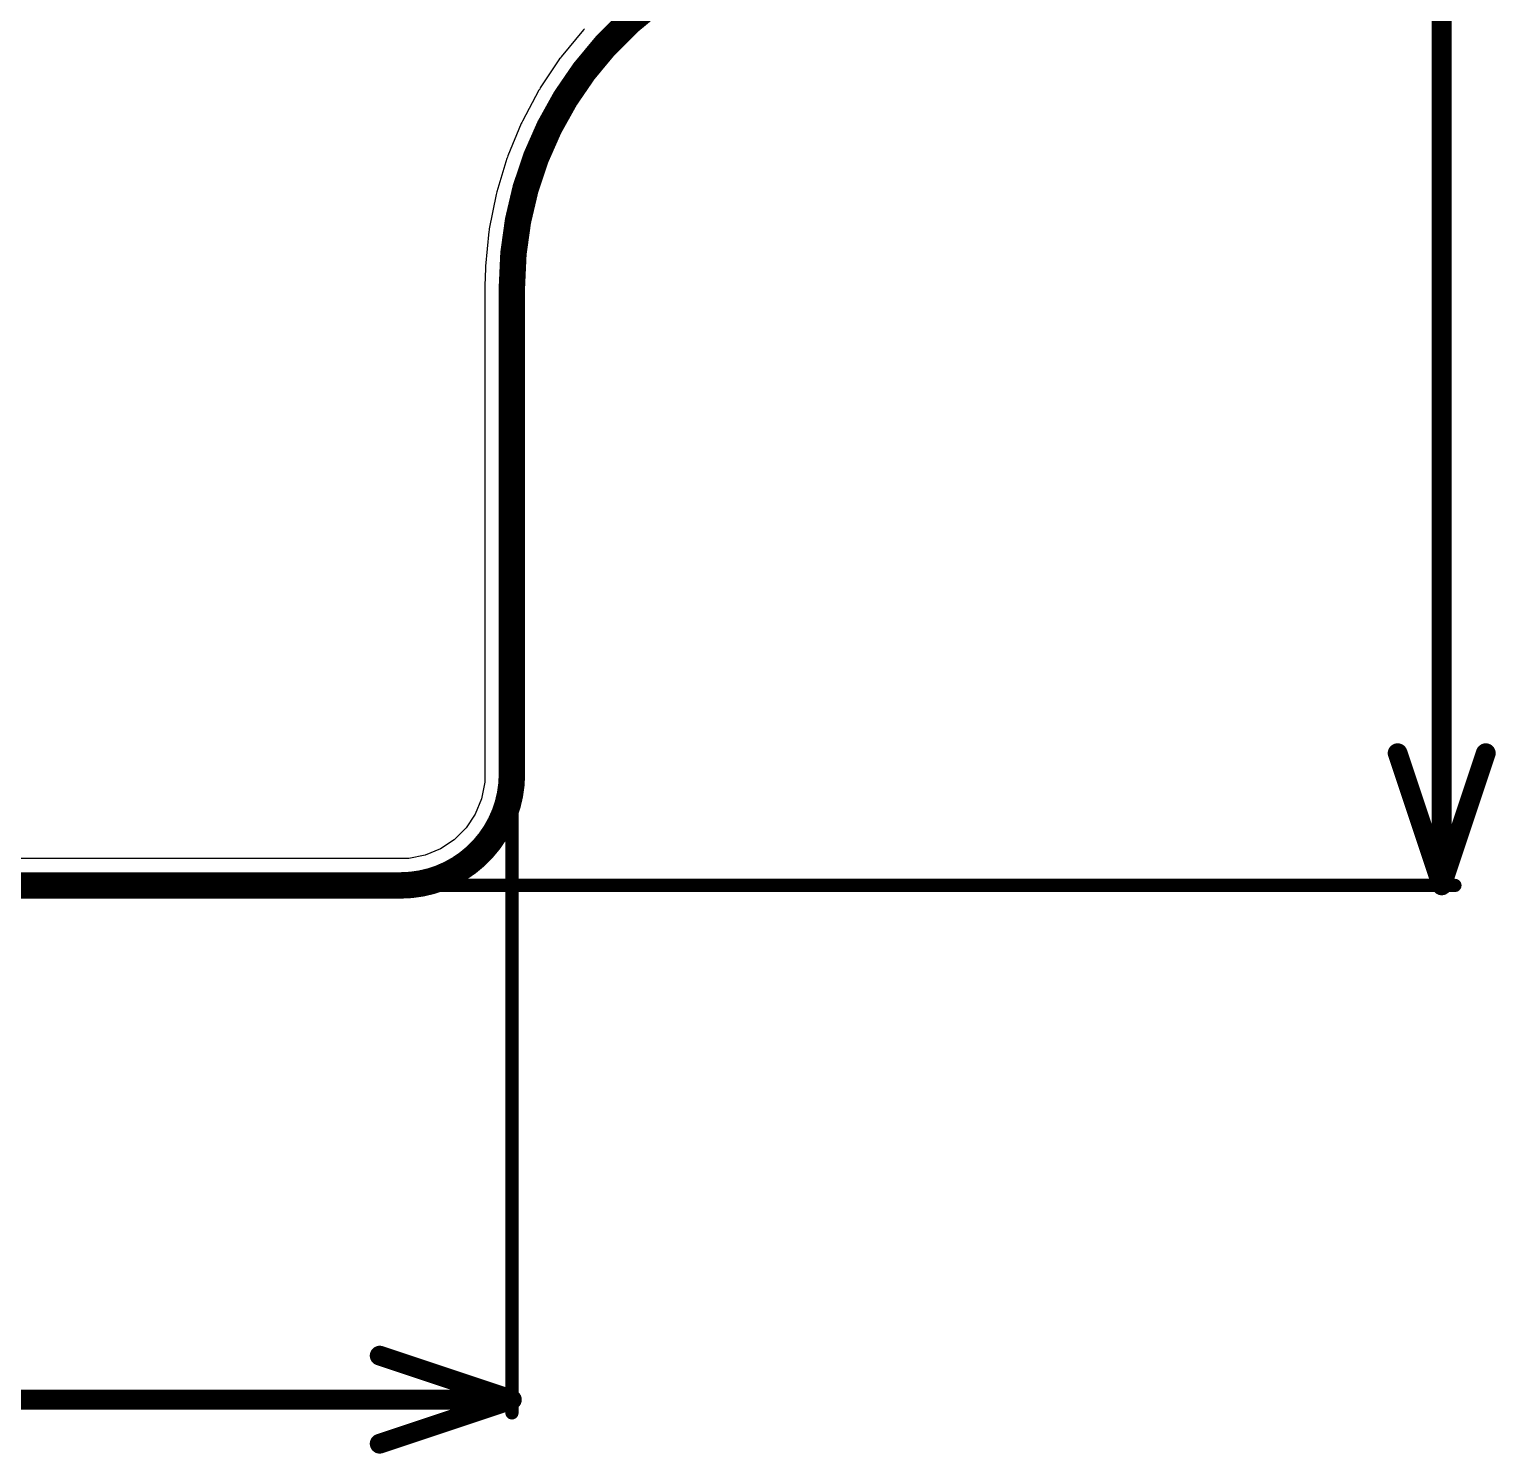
# Model space of a CAD drawing. Header units: millimetres. Extents: x -1.53 to 7.44, y -0.61 to 4.57.
# Drawn here: x 6.305 to 7.415, y -0.402 to 0.676 of the extents above; entities that cross this region are included whole.
import ezdxf

# ---------------------------------------------------------------- set-up
doc = ezdxf.new("R2010")
doc.units = ezdxf.units.MM
doc.header["$MEASUREMENT"] = 0
for name, color, linetype in [('BottomLayer', 5, 'Continuous'), ('Mechanical1', 6, 'Continuous'), ('Mechanical2', 216, 'Continuous'), ('TopLayer', 1, 'Continuous')]:
    doc.layers.add(name, color=color, linetype=linetype)

msp = doc.modelspace()

# ---------------------------------------------------------------- linework, layer by layer
at = {"layer": 'BottomLayer'}
for p, q in [((6.7246, 0.6753), (6.7078, 0.6548)), ((6.7254, 0.676), (6.7246, 0.6753)), ((6.7078, 0.6548), (6.7074, 0.654)), ((6.7066, 0.6532), (6.6919, 0.6312)), ((6.7074, 0.654), (6.7066, 0.6532)), ((6.6909, 0.6295), (6.6784, 0.6061)), ((6.6915, 0.6303), (6.6909, 0.6295)), ((6.6919, 0.6312), (6.6915, 0.6303)), ((6.6775, 0.6043), (6.6674, 0.5798)), ((6.6781, 0.6052), (6.6775, 0.6043)), ((6.6784, 0.6061), (6.6781, 0.6052)), ((6.6667, 0.5779), (6.659, 0.5526)), ((6.6672, 0.5788), (6.6667, 0.5779)), ((6.6674, 0.5798), (6.6672, 0.5788)), ((6.6585, 0.5506), (6.6534, 0.5247)), ((6.6589, 0.5516), (6.6585, 0.5506)), ((6.659, 0.5526), (6.6589, 0.5516)), ((6.6531, 0.5227), (6.6505, 0.4963)), ((6.6534, 0.5236), (6.6531, 0.5227)), ((6.6534, 0.5247), (6.6534, 0.5236)), ((6.6504, 0.4948), (6.6501, 0.4816)), ((6.6506, 0.4955), (6.6504, 0.4948)), ((6.6505, 0.4963), (6.6506, 0.4955)), ((6.6501, 0.4816), (6.6501, 0.4813)), ((6.6501, 0.4813), (6.6501, 0.4811)), ((6.6501, 0.4811), (6.6501, 0.1123)), ((6.6501, 0.1123), (6.6501, 0.106)), ((6.6501, 0.106), (6.6476, 0.0936)), ((6.6476, 0.0936), (6.6428, 0.082)), ((6.6428, 0.082), (6.6358, 0.0715)), ((6.6358, 0.0715), (6.6269, 0.0626)), ((6.6164, 0.0556), (6.6048, 0.0508)), ((6.6269, 0.0626), (6.6164, 0.0556)), ((6.5862, 0.0484), (5.1464, 0.0484)), ((6.5925, 0.0484), (6.5862, 0.0484)), ((6.6048, 0.0508), (6.5925, 0.0484))]:
    msp.add_line(p, q, dxfattribs=at)
at = {"layer": 'Mechanical1'}
for points, const_width in [([(7.374, 0.028), (7.374, 1.7354)], 0.015), ([(7.3407, 0.128), (7.374, 0.028)], 0.015), ([(7.374, 0.028), (7.4073, 0.128)], 0.015), ([(6.6705, -0.371), (6.6705, 0.0923)], 0.01), ([(6.6062, 0.028), (7.384, 0.028)], 0.01), ([(6.5705, -0.3277), (6.6705, -0.361)], 0.015), ([(6.2231, -0.361), (6.6705, -0.361)], 0.015), ([(6.5705, -0.3943), (6.6705, -0.361)], 0.015)]:
    msp.add_lwpolyline(points, dxfattribs=dict(at, const_width=const_width))
for points, const_width in [([(7.3369, 0.128, 1), (7.3444, 0.128, 1)], 0.0075), ([(7.4036, 0.128, 1), (7.4111, 0.128, 1)], 0.0075), ([(6.668, 0.0923, 1), (6.673, 0.0923, 1)], 0.005), ([(7.3703, 0.028, 1), (7.3777, 0.028, 1)], 0.0075), ([(7.3703, 0.028, 1), (7.3777, 0.028, 1)], 0.0075), ([(7.3703, 0.028, 1), (7.3777, 0.028, 1)], 0.0075), ([(6.6037, 0.028, 1), (6.6087, 0.028, 1)], 0.005), ([(7.3815, 0.028, 1), (7.3865, 0.028, 1)], 0.005), ([(6.5667, -0.3277, 1), (6.5742, -0.3277, 1)], 0.0075), ([(6.6667, -0.361, 1), (6.6742, -0.361, 1)], 0.0075), ([(6.6667, -0.361, 1), (6.6742, -0.361, 1)], 0.0075), ([(6.6667, -0.361, 1), (6.6742, -0.361, 1)], 0.0075), ([(6.668, -0.371, 1), (6.673, -0.371, 1)], 0.005), ([(6.5667, -0.3943, 1), (6.5742, -0.3943, 1)], 0.0075)]:
    msp.add_lwpolyline(points, format="xyb", close=True, dxfattribs=dict(at, const_width=const_width))
at = {"layer": 'Mechanical2', "const_width": 0.02}
for points in [[(6.6705, 0.4811, -0.414214), (6.9405, 0.7511)], [(6.6705, 0.1123, -0.414214), (6.5862, 0.028)]]:
    msp.add_lwpolyline(points, format="xyb", dxfattribs=at)
for points in [[(6.6705, 0.1123), (6.6705, 0.4811)], [(5.126, 0.028), (6.5862, 0.028)]]:
    msp.add_lwpolyline(points, dxfattribs=at)
at = {"layer": 'Mechanical2', "const_width": 0.01}
for points in [[(6.6655, 0.4811, 1), (6.6755, 0.4811, 1)], [(6.6655, 0.4811, 1), (6.6755, 0.4811, 1)], [(6.6655, 0.1123, 1), (6.6755, 0.1123, 1)], [(6.6655, 0.1123, 1), (6.6755, 0.1123, 1)], [(6.5812, 0.028, 1), (6.5912, 0.028, 1)], [(6.5812, 0.028, 1), (6.5912, 0.028, 1)]]:
    msp.add_lwpolyline(points, format="xyb", close=True, dxfattribs=at)
at = {"layer": 'TopLayer'}
for p, q in [((6.7246, 0.6753), (6.7078, 0.6548)), ((6.7254, 0.676), (6.7246, 0.6753)), ((6.7078, 0.6548), (6.7074, 0.654)), ((6.7066, 0.6532), (6.6919, 0.6312)), ((6.7074, 0.654), (6.7066, 0.6532)), ((6.6909, 0.6295), (6.6784, 0.6061)), ((6.6915, 0.6303), (6.6909, 0.6295)), ((6.6919, 0.6312), (6.6915, 0.6303)), ((6.6775, 0.6043), (6.6674, 0.5798)), ((6.6781, 0.6052), (6.6775, 0.6043)), ((6.6784, 0.6061), (6.6781, 0.6052)), ((6.6667, 0.5779), (6.659, 0.5526)), ((6.6672, 0.5788), (6.6667, 0.5779)), ((6.6674, 0.5798), (6.6672, 0.5788)), ((6.6585, 0.5506), (6.6534, 0.5247)), ((6.6589, 0.5516), (6.6585, 0.5506)), ((6.659, 0.5526), (6.6589, 0.5516)), ((6.6531, 0.5227), (6.6505, 0.4963)), ((6.6534, 0.5236), (6.6531, 0.5227)), ((6.6534, 0.5247), (6.6534, 0.5236)), ((6.6504, 0.4948), (6.6501, 0.4816)), ((6.6506, 0.4955), (6.6504, 0.4948)), ((6.6505, 0.4963), (6.6506, 0.4955)), ((6.6501, 0.4816), (6.6501, 0.4813)), ((6.6501, 0.4813), (6.6501, 0.4811)), ((6.6501, 0.4811), (6.6501, 0.1123)), ((6.6501, 0.1123), (6.6501, 0.106)), ((6.6501, 0.106), (6.6476, 0.0936)), ((6.6476, 0.0936), (6.6428, 0.082)), ((6.6428, 0.082), (6.6358, 0.0715)), ((6.6358, 0.0715), (6.6269, 0.0626)), ((6.6164, 0.0556), (6.6048, 0.0508)), ((6.6269, 0.0626), (6.6164, 0.0556)), ((6.5862, 0.0484), (5.1464, 0.0484)), ((6.5925, 0.0484), (6.5862, 0.0484)), ((6.6048, 0.0508), (6.5925, 0.0484))]:
    msp.add_line(p, q, dxfattribs=at)

doc.saveas('drawing.dxf')
